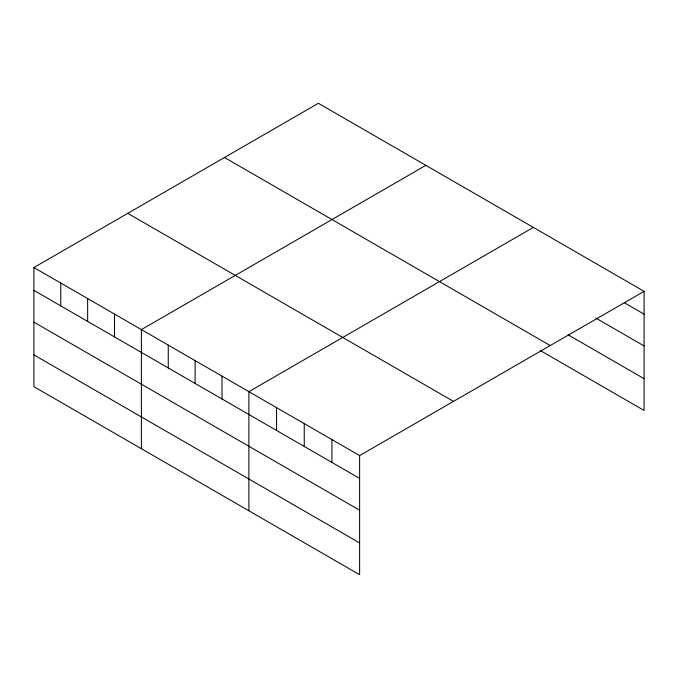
<?xml version="1.0" encoding="UTF-8"?>
<svg xmlns="http://www.w3.org/2000/svg" width="678" height="678" viewBox="0 0 678 678"><rect width="100%" height="100%" fill="white"/><g stroke="black" fill="none" stroke-linecap="round" stroke-linejoin="round"><path stroke-width="1.02" d="M33.9 267.539L359.62 455.591L359.62 574.707L33.9 386.655L33.9 267.539L318.38 103.293L644.1 291.345L644.1 410.461L540.502 350.645M425.869 165.356L141.388 329.601L141.388 448.709M533.357 227.41L248.877 391.655L248.877 510.763M359.62 455.591L644.1 291.345M624.455 302.837L644.1 314.177M595.869 318.109L644.1 345.95M568.189 334.856L644.1 378.688M224.503 157.499L550.222 345.551M127.778 213.341L453.497 401.393M33.9 290.37L359.62 478.422M33.9 322.143L359.62 510.195M33.9 354.882L359.62 542.934M331.932 439.607L331.932 462.438M304.244 423.623L304.244 446.455M276.556 407.639L276.556 430.471M222.003 376.137L222.003 398.969M195.128 360.628L195.128 383.46M168.254 345.11L168.254 367.942M114.514 314.084L114.514 336.915M87.64 298.574L87.64 321.397M60.774 283.057L60.774 305.888"/></g></svg>
